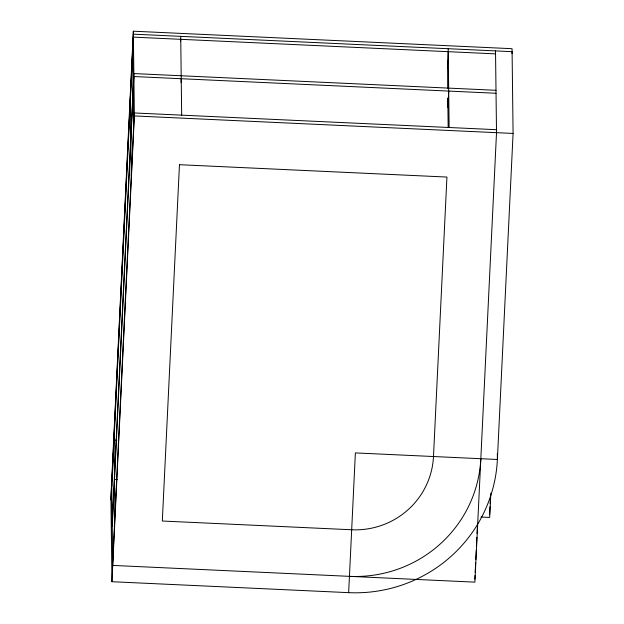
<?xml version="1.0" encoding="UTF-8"?>
<svg xmlns="http://www.w3.org/2000/svg" width="624" height="624" viewBox="0 0 624 624"><rect width="100%" height="100%" fill="white"/><g stroke="black" fill="none" stroke-linecap="round" stroke-linejoin="round"><path stroke-width="0.94" d="M133.333 31.2L110.916 496.977L111.946 581.716L348.652 592.652A142.178 139.885 -0.7 0 0 497.39 459.475L513.084 133.435L512.054 48.695L133.333 31.2L134.371 115.931L111.946 581.716M110.947 499.949L133.372 34.164L512.086 51.667L511.992 53.609M111.774 486.611L133.403 37.128L495.557 53.867M112.219 523.045L133.848 73.57L496.002 90.301M112.25 526.009L133.887 76.534L496.033 93.265M112.694 562.442L134.332 112.967L496.478 129.698M180.656 41.239L180.742 39.32M181.038 82.555L181.225 78.718M348.652 592.652L355.376 452.915L497.39 459.475L497.32 453.64M447.58 61.175L447.681 88.358M447.431 67.977L448.211 51.675M447.876 104.411L448.149 98.662M447.915 107.383L448.695 91.081M474.848 579.181L475.036 575.289M475.176 572.372L475.644 562.637M475.784 559.72L476.252 549.994M476.44 546.101L476.861 537.342M477.048 533.45L477.516 523.723M489.629 514.48L490.004 506.696M490.144 503.779L490.565 495.027M490.838 493.132L489.668 517.444L480.909 517.039M134.371 115.931L513.084 133.435M114.013 440.029L116.774 440.162M114.496 479.435L117.257 479.56M495.518 50.895L496.517 132.662L474.887 582.145L112.733 565.414L111.735 483.647M448.18 48.711L449.14 127.514M447.798 98.093L448.157 127.273M180.71 36.356L181.67 115.151M132.584 50.466L133.544 129.269M130.346 97.048L131.305 175.851M113.974 437.065L114.941 515.869M480.823 458.71A125.588 123.568 -0.7 0 1 349.432 576.35M179.462 164.697L162.318 521.024L351.679 529.768A78.195 76.939 -0.7 0 0 433.485 456.526L446.932 177.06L179.462 164.697"/></g></svg>
